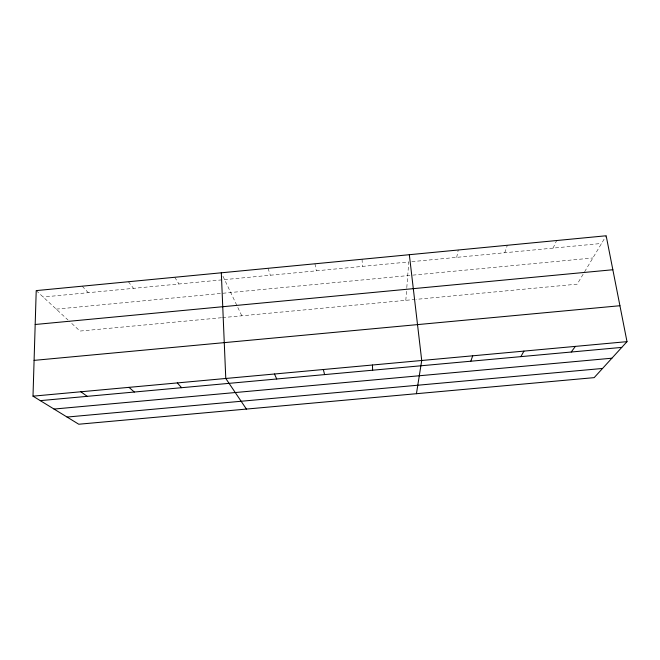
<?xml version="1.0" encoding="UTF-8"?>
<svg xmlns="http://www.w3.org/2000/svg" width="660" height="660" viewBox="0 0 660 660"><rect width="100%" height="100%" fill="white"/><g stroke="black" fill="none" stroke-linecap="round" stroke-linejoin="round"><path stroke-width="0.49" stroke-dasharray="3.3 2.47" d="M405.817 300.333L406.717 288.635M406.799 287.636L408.771 261.954L43.164 297.016M456.679 257.359L458.238 250M504.776 252.739L507.342 245.273M553.072 248.111L556.652 240.529M583.126 274.247L577.187 284.163L415.965 299.376M584.611 271.772L606.16 235.768M411.832 261.657L601.557 243.458M56.273 309.136L411.807 275.236M412.83 275.137L592.87 257.969M221.463 317.724L79.992 331.064L69.506 321.37M222.486 317.625L414.95 299.467M36.217 290.606L68.021 320.001M82.228 286.176L88.25 292.693M128.411 281.729L133.518 288.354M174.768 277.274L178.951 283.99M222.94 276.21L241.791 315.802M268.042 268.298L270.352 275.228M314.952 263.786L316.313 270.814M362.051 259.256L362.455 266.392"/><path stroke-width="0.99" d="M33 396.165L36.217 290.606L606.16 235.768L627 341.649L594.173 377.635L78.763 424.231L33 396.165L627 341.649M416.435 393.707L421.724 360.492L409.332 254.702M470.786 361.218L472.717 355.806M520.905 356.631L523.924 351.112M571.222 352.027L575.355 346.393M35.186 324.497L612.851 269.742M34.089 360.376L619.93 305.728M40.285 400.636L621.753 347.399M54.021 409.06L611.894 358.207M67.064 417.054L602.547 368.462M80.9 391.768L87.203 396.338M128.997 387.354L134.302 392.024M177.292 382.924L181.591 387.7M246.411 409.076L225.778 378.469L221.314 272.795M274.469 374.005L276.73 378.988M323.35 369.517L324.588 374.608M372.438 365.013L372.636 370.202"/></g></svg>
